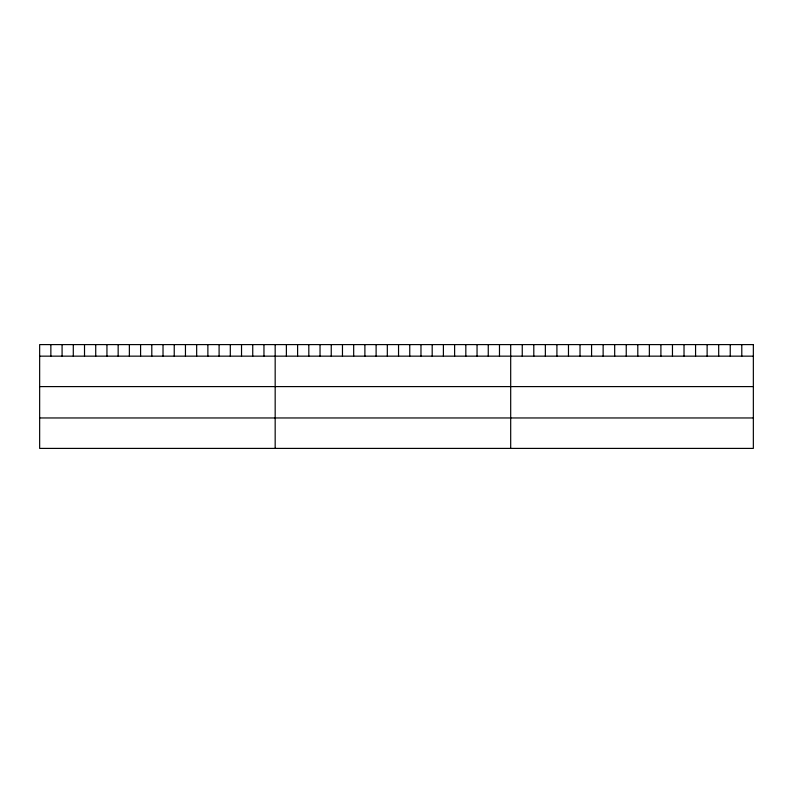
<?xml version="1.0" encoding="UTF-8"?>
<svg xmlns="http://www.w3.org/2000/svg" width="793" height="793" viewBox="0 0 793 793"><rect width="100%" height="100%" fill="white"/><g stroke="black" fill="none" stroke-linecap="round" stroke-linejoin="round"><path stroke-width="1.19" d="M39.65 356.156L753.35 356.156M39.65 386.597L753.35 386.597M39.65 417.961L753.35 417.961M741.792 344.598L741.792 356.156M730.244 344.598L730.244 356.156M718.686 344.598L718.686 356.156M707.128 344.598L707.128 356.156M695.57 344.598L695.57 356.156M684.022 344.598L684.022 356.156M672.464 344.598L672.464 356.156M660.906 344.598L660.906 356.156M649.358 344.598L649.358 356.156M637.8 344.598L637.8 356.156M626.242 344.598L626.242 356.156M614.684 344.598L614.684 356.156M603.136 344.598L603.136 356.156M591.578 344.598L591.578 356.156M580.02 344.598L580.02 356.156M568.472 344.598L568.472 356.156M556.914 344.598L556.914 356.156M545.356 344.598L545.356 356.156M533.798 344.598L533.798 356.156M522.25 344.598L522.25 356.156M510.692 344.598L510.692 448.402M499.481 344.598L499.481 356.156M488.26 344.598L488.26 356.156M477.049 344.598L477.049 356.156M465.828 344.598L465.828 356.156M454.617 344.598L454.617 356.156M443.396 344.598L443.396 356.156M432.185 344.598L432.185 356.156M420.974 344.598L420.974 356.156M409.753 344.598L409.753 356.156M398.542 344.598L398.542 356.156M387.321 344.598L387.321 356.156M376.11 344.598L376.11 356.156M364.889 344.598L364.889 356.156M353.678 344.598L353.678 356.156M342.467 344.598L342.467 356.156M331.246 344.598L331.246 356.156M320.035 344.598L320.035 356.156M308.814 344.598L308.814 356.156M297.603 344.598L297.603 356.156M286.382 344.598L286.382 356.156M275.171 344.598L275.171 448.402M263.96 344.598L263.96 356.156M252.739 344.598L252.739 356.156M241.528 344.598L241.528 356.156M230.307 344.598L230.307 356.156M219.096 344.598L219.096 356.156M207.875 344.598L207.875 356.156M196.664 344.598L196.664 356.156M185.453 344.598L185.453 356.156M174.232 344.598L174.232 356.156M163.021 344.598L163.021 356.156M151.8 344.598L151.8 356.156M140.589 344.598L140.589 356.156M129.368 344.598L129.368 356.156M118.157 344.598L118.157 356.156M106.946 344.598L106.946 356.156M95.725 344.598L95.725 356.156M84.514 344.598L84.514 356.156M73.293 344.598L73.293 356.156M62.082 344.598L62.082 356.156M50.861 344.598L50.861 356.156M753.35 344.598L39.65 344.598L39.65 448.402L753.35 448.402L753.35 344.598"/></g></svg>
